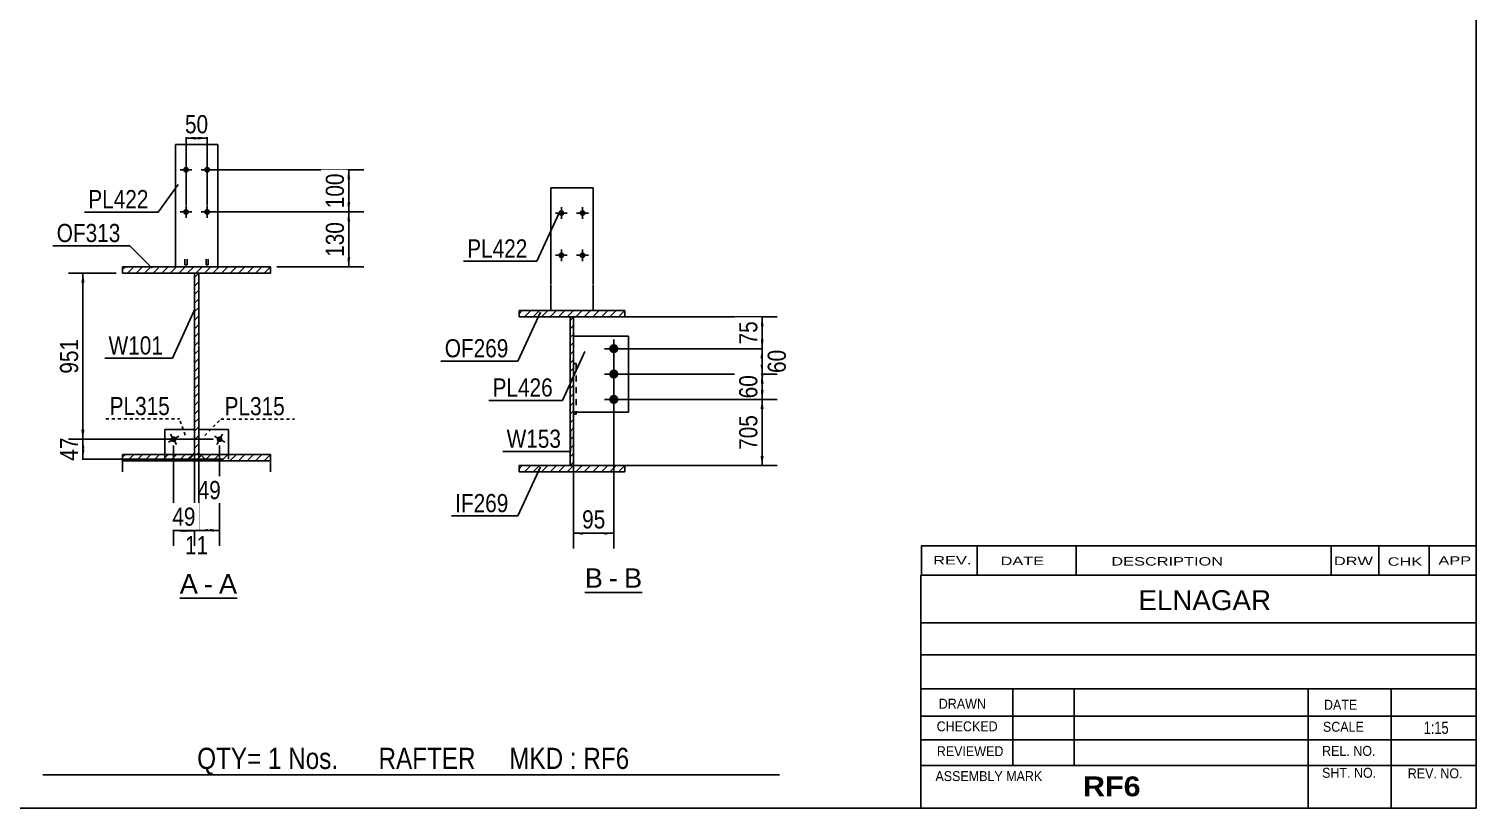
# Model space of a CAD drawing. Header units: millimetres. Extents: x -351 to 51, y -181 to 96.
# Drawn here: x -176.9 to 51.4, y -180.9 to -58 of the extents above; entities that cross this region are included whole.
import ezdxf

# ---------------------------------------------------------------- set-up
doc = ezdxf.new("R2010")
doc.units = ezdxf.units.MM
doc.linetypes.add('DXK_LINE_DOT1', pattern=[1.8814, 0.9407, -0.9407])
doc.linetypes.add('DXK_LINE_DOT4', pattern=[0.9408, 0.4704, -0.4704])
doc.styles.add('Arial', font='ARIAL.TTF', dxfattribs={"height": 0.2})
doc.styles.add('Arial Bold', font='ARIALBD.TTF', dxfattribs={"height": 0.2})
doc.styles.add('Arial Narrow', font='ARIALN.TTF', dxfattribs={"height": 0.2})

# ---------------------------------------------------------------- blocks, each defined once
blk = doc.blocks.new('Unknown-623466838-1210')
at = {"color": 5, "linetype": 'Continuous'}
for p, q in [((51.41, -180.93), (51.41, 96.07)), ((-348.59, -180.93), (51.41, -180.93))]:
    blk.add_line(p, q, dxfattribs=at)
blk = doc.blocks.new('Unknown-623466838-12 - 1228')
at = {"color": 7, "linetype": 'Continuous'}
blk.add_line((-153.09, -147.84), (-144.06, -147.84), dxfattribs=at)
at = {"color": 0, "linetype": 'Continuous'}
blk.add_wipeout([(-150.25, -147.09), (-150.25, -143.89), (-153.09, -143.89), (-153.09, -147.09)], dxfattribs=at)
blk.add_wipeout([(-147.87, -147.09), (-147.87, -143.89), (-149.29, -143.89), (-149.29, -147.09)], dxfattribs=at)
at = {"color": 96, "linetype": 'Continuous', "style": 'Arial'}
for s, p in [('A', (-153.09, -147.09)), ('-', (-149.29, -147.09))]:
    blk.add_text(s, height=3.06, dxfattribs=at).set_placement(p)
at = {"color": 0, "linetype": 'Continuous'}
blk.add_wipeout([(-144.06, -147.09), (-144.06, -143.89), (-146.91, -143.89), (-146.91, -147.09)], dxfattribs=at)
at = {"color": 96, "linetype": 'Continuous', "style": 'Arial'}
blk.add_text('A', height=3.06, dxfattribs=at).set_placement((-146.91, -147.09))
blk = doc.blocks.new('Unknown-623466838-13 - 23805')
at = {"color": 7, "linetype": 'Continuous'}
blk.add_line((-89.2, -146.92), (-80.17, -146.92), dxfattribs=at)
at = {"color": 0, "linetype": 'Continuous'}
blk.add_wipeout([(-86.36, -146.17), (-86.36, -142.97), (-89.2, -142.97), (-89.2, -146.17)], dxfattribs=at)
at = {"color": 96, "linetype": 'Continuous', "style": 'Arial'}
blk.add_text('B', height=3.06, dxfattribs=at).set_placement((-89.2, -146.17))
at = {"color": 0, "linetype": 'Continuous'}
blk.add_wipeout([(-83.97, -146.17), (-83.97, -142.97), (-85.4, -142.97), (-85.4, -146.17)], dxfattribs=at)
at = {"color": 96, "linetype": 'Continuous', "style": 'Arial'}
blk.add_text('-', height=3.06, dxfattribs=at).set_placement((-85.4, -146.17))
at = {"color": 0, "linetype": 'Continuous'}
blk.add_wipeout([(-80.17, -146.17), (-80.17, -142.97), (-83.01, -142.97), (-83.01, -146.17)], dxfattribs=at)
at = {"color": 96, "linetype": 'Continuous', "style": 'Arial'}
blk.add_text('B', height=3.06, dxfattribs=at).set_placement((-83.01, -146.17))
blk = doc.blocks.new('Part-623466838-16500 - 1228')
at = {"color": 2, "linetype": 'Continuous'}
for p, q in [((-150.8, -121.21), (-155.47, -121.21)), ((-155.47, -121.21), (-155.47, -125.13)), ((-150.8, -124.88), (-150.8, -121.21)), ((-150.8, -124.88), (-151.06, -125.13))]:
    blk.add_line(p, q, dxfattribs=at)
at = {"color": 7, "linetype": 'DXK_LINE_DOT1'}
for p, q in [((-150.8, -121.21), (-155.47, -121.21)), ((-155.47, -125.13), (-155.47, -125.88)), ((-151.06, -125.13), (-151.8, -125.88)), ((-155.47, -125.88), (-151.8, -125.88))]:
    blk.add_line(p, q, dxfattribs=at)
blk = doc.blocks.new('Part-623466838-1319 - 1228')
at = {"linetype": 'Continuous'}
h = blk.add_hatch(dxfattribs=at)
h.set_pattern_fill('', scale=0.3, style=0, pattern_type=0)
h.set_pattern_definition([(45, (-138.7805, -125.1318), (-0.67352, 0.67352), [])])
h.paths.add_polyline_path([(-138.78, -126.14), (-138.78, -125.13), (-162.11, -125.13), (-162.11, -126.14)])
at = {"color": 7, "linetype": 'DXK_LINE_DOT1'}
for p, q in [((-162.11, -125.13), (-162.11, -126.14)), ((-138.78, -125.13), (-138.78, -126.14))]:
    blk.add_line(p, q, dxfattribs=at)
at = {"color": 2, "linetype": 'Continuous'}
for p, q in [((-162.11, -126.14), (-162.11, -125.13)), ((-162.11, -125.13), (-138.78, -125.13)), ((-138.78, -125.13), (-138.78, -126.14)), ((-162.11, -126.14), (-162.11, -127.9)), ((-138.78, -126.14), (-162.11, -126.14)), ((-138.78, -126.14), (-138.78, -127.9))]:
    blk.add_line(p, q, dxfattribs=at)
blk = doc.blocks.new('Part-623466838-16496 - 1228')
at = {"color": 2, "linetype": 'Continuous'}
for p, q in [((-153.78, -76.23), (-153.78, -95.56)), ((-153.78, -76.23), (-147.11, -76.23)), ((-147.11, -76.23), (-147.11, -95.56))]:
    blk.add_line(p, q, dxfattribs=at)
at = {"color": 7, "linetype": 'DXK_LINE_DOT1'}
for p, q in [((-147.11, -76.23), (-153.78, -76.23)), ((-153.78, -95.56), (-147.11, -95.56))]:
    blk.add_line(p, q, dxfattribs=at)
blk = doc.blocks.new('Part-623466838-1315 - 1228')
at = {"linetype": 'Continuous'}
h = blk.add_hatch(dxfattribs=at)
h.set_pattern_fill('', scale=0.3, style=0, pattern_type=0)
h.set_pattern_definition([(45, (-138.7805, -95.5587), (-0.67352, 0.67352), [])])
h.paths.add_polyline_path([(-138.78, -96.56), (-138.78, -95.56), (-162.11, -95.56), (-162.11, -96.56)])
at = {"color": 2, "linetype": 'Continuous'}
for p, q in [((-162.11, -96.56), (-162.11, -95.56)), ((-162.11, -95.56), (-138.78, -95.56)), ((-138.78, -95.56), (-138.78, -96.56)), ((-138.78, -96.56), (-162.11, -96.56))]:
    blk.add_line(p, q, dxfattribs=at)
blk = doc.blocks.new('Part-623466838-12641 - 1228')
at = {"color": 7, "linetype": 'DXK_LINE_DOT1'}
for p, q in [((-152.28, -95.22), (-152.28, -94.35)), ((-152.28, -95.22), (-151.95, -95.22)), ((-152.28, -95.22), (-152.28, -95.22)), ((-151.95, -94.35), (-151.95, -95.22))]:
    blk.add_line(p, q, dxfattribs=at)
blk = doc.blocks.new('Part-623466838-1317 - 1228')
at = {"linetype": 'Continuous'}
h = blk.add_hatch(dxfattribs=at)
h.set_pattern_fill('', scale=0.3, style=0, pattern_type=0)
h.set_pattern_definition([(45, (-150.1139, -96.5587), (-0.67352, 0.67352), [])])
h.paths.add_polyline_path([(-150.11, -125.13), (-150.11, -96.56), (-150.78, -96.56), (-150.78, -125.13)])
at = {"color": 2, "linetype": 'Continuous'}
for p, q in [((-150.78, -107.89), (-150.78, -96.56)), ((-150.78, -96.56), (-150.11, -96.56)), ((-150.11, -96.56), (-150.11, -107.89)), ((-150.78, -125.13), (-150.78, -107.99)), ((-150.11, -107.99), (-150.11, -125.13)), ((-150.11, -125.13), (-150.78, -125.13))]:
    blk.add_line(p, q, dxfattribs=at)
at = {"color": 7, "linetype": 'DXK_LINE_DOT1'}
for p, q in [((-150.78, -126.89), (-150.78, -125.13)), ((-150.11, -126.89), (-150.11, -125.13))]:
    blk.add_line(p, q, dxfattribs=at)
blk = doc.blocks.new('Part-623466838-16497 - 1228')
at = {"color": 2, "linetype": 'Continuous'}
for p, q in [((-145.43, -121.21), (-150.09, -121.21)), ((-150.09, -121.21), (-150.09, -124.88)), ((-145.43, -121.21), (-145.43, -125.13)), ((-150.09, -124.88), (-149.84, -125.13))]:
    blk.add_line(p, q, dxfattribs=at)
at = {"color": 7, "linetype": 'DXK_LINE_DOT1'}
for p, q in [((-145.43, -121.21), (-150.09, -121.21)), ((-149.84, -125.13), (-149.09, -125.88)), ((-145.43, -125.13), (-145.43, -125.88)), ((-149.09, -125.88), (-145.43, -125.88))]:
    blk.add_line(p, q, dxfattribs=at)
blk = doc.blocks.new('Bolt-623466838-16503 - 1228')
at = {"linetype": 'Continuous'}
for points in [[(-151.65, -80.23, -1), (-152.58, -80.23, -1)], [(-148.31, -80.23, -1), (-149.25, -80.23, -1)], [(-151.65, -86.89, -1), (-152.58, -86.89, -1)], [(-148.31, -86.89, -1), (-149.25, -86.89, -1)]]:
    blk.add_hatch(color=3, dxfattribs=at).paths.add_polyline_path(points)
at = {"color": 3, "linetype": 'Continuous'}
for p, q in [((-152.11, -79.29), (-152.11, -81.16)), ((-148.78, -79.29), (-148.78, -81.16)), ((-153.05, -80.23), (-151.18, -80.23)), ((-149.71, -80.23), (-147.85, -80.23)), ((-152.11, -85.96), (-152.11, -87.83)), ((-148.78, -85.96), (-148.78, -87.83)), ((-153.05, -86.89), (-151.18, -86.89)), ((-149.71, -86.89), (-147.85, -86.89))]:
    blk.add_line(p, q, dxfattribs=at)
blk = doc.blocks.new('Bolt-623466838-16504 - 1228')
at = {"linetype": 'Continuous'}
blk.add_hatch(color=3, dxfattribs=at).paths.add_polyline_path([(-146.41, -122.97, -1), (-147.22, -122.51, -1)])
at = {"color": 3, "linetype": 'Continuous'}
for p, q in [((-147.63, -122.28), (-146, -123.2)), ((-146.35, -121.93), (-147.27, -123.56))]:
    blk.add_line(p, q, dxfattribs=at)
blk = doc.blocks.new('Bolt-623466838-16507 - 1228')
at = {"linetype": 'Continuous'}
blk.add_hatch(color=3, dxfattribs=at).paths.add_polyline_path([(-153.67, -122.51, -1), (-154.49, -122.97, -1)])
at = {"color": 3, "linetype": 'Continuous'}
for p, q in [((-154.89, -123.2), (-153.27, -122.28)), ((-154.54, -121.93), (-153.62, -123.56))]:
    blk.add_line(p, q, dxfattribs=at)
blk = doc.blocks.new('Part-623466838-21281 - 1228')
at = {"color": 7, "linetype": 'DXK_LINE_DOT1'}
for p, q in [((-148.95, -95.22), (-148.95, -94.35)), ((-148.95, -95.22), (-148.61, -95.22)), ((-148.95, -95.22), (-148.95, -95.22)), ((-148.61, -94.35), (-148.61, -95.22))]:
    blk.add_line(p, q, dxfattribs=at)
blk = doc.blocks.new('Part-623466838-23856 - 23805')
at = {"linetype": 'Continuous'}
h = blk.add_hatch(dxfattribs=at)
h.set_pattern_fill('', scale=0.3, style=0, pattern_type=0)
h.set_pattern_definition([(45, (-82.8947, -126.8919), (-0.67352, 0.67352), [])])
h.paths.add_polyline_path([(-82.89, -127.89), (-82.89, -126.89), (-99.56, -126.89), (-99.56, -127.89)])
at = {"color": 2, "linetype": 'Continuous'}
for p, q in [((-99.56, -127.89), (-99.56, -126.89)), ((-99.56, -126.89), (-82.89, -126.89)), ((-82.89, -126.89), (-82.89, -127.89)), ((-82.89, -127.89), (-99.56, -127.89))]:
    blk.add_line(p, q, dxfattribs=at)
blk = doc.blocks.new('Part-623466838-23808 - 23805')
at = {"linetype": 'Continuous'}
h = blk.add_hatch(dxfattribs=at)
h.set_pattern_fill('', scale=0.3, style=0, pattern_type=0)
h.set_pattern_definition([(45, (-82.8947, -102.46), (-0.67352, 0.67352), [])])
h.paths.add_polyline_path([(-82.89, -103.46), (-82.89, -102.46), (-99.56, -102.46), (-99.56, -103.46)])
at = {"color": 2, "linetype": 'Continuous'}
for p, q in [((-99.56, -103.46), (-99.56, -102.46)), ((-99.56, -102.46), (-82.89, -102.46)), ((-82.89, -102.46), (-82.89, -103.46)), ((-82.89, -103.46), (-99.56, -103.46))]:
    blk.add_line(p, q, dxfattribs=at)
blk = doc.blocks.new('Part-623466838-23812 - 23805')
at = {"linetype": 'Continuous'}
h = blk.add_hatch(dxfattribs=at)
h.set_pattern_fill('', scale=0.3, style=0, pattern_type=0)
h.set_pattern_definition([(45, (-90.9613, -103.46), (-0.67352, 0.67352), [])])
h.paths.add_polyline_path([(-90.96, -126.89), (-90.96, -103.46), (-91.49, -103.46), (-91.49, -126.89)])
at = {"color": 2, "linetype": 'Continuous'}
for p, q in [((-91.49, -122.79), (-91.49, -103.46)), ((-91.49, -103.46), (-90.96, -103.46)), ((-90.96, -103.46), (-90.96, -122.79)), ((-91.49, -126.89), (-91.49, -122.89)), ((-90.96, -122.89), (-90.96, -126.89)), ((-90.96, -126.89), (-91.49, -126.89))]:
    blk.add_line(p, q, dxfattribs=at)
blk = doc.blocks.new('Part-623466838-23881 - 23805')
at = {"color": 2, "linetype": 'Continuous'}
for p, q in [((-82.29, -106.46), (-90.96, -106.46)), ((-82.29, -118.46), (-82.29, -106.46)), ((-90.96, -118.46), (-82.29, -118.46))]:
    blk.add_line(p, q, dxfattribs=at)
at = {"color": 7, "linetype": 'DXK_LINE_DOT1'}
blk.add_line((-90.96, -106.46), (-90.96, -110.79), dxfattribs=at)
blk = doc.blocks.new('Part-623466838-23849 - 23805')
at = {"color": 7, "linetype": 'DXK_LINE_DOT1'}
for p, q in [((-90.56, -110.79), (-90.96, -110.79)), ((-90.96, -110.79), (-90.96, -118.79)), ((-90.56, -110.79), (-90.56, -118.46))]:
    blk.add_line(p, q, dxfattribs=at)
at = {"color": 2, "linetype": 'Continuous'}
for p in [(-90.56, -118.46), (-90.96, -118.79)]:
    blk.add_line(p, (-90.56, -118.79), dxfattribs=at)
blk = doc.blocks.new('Bolt-623466838-23934 - 23805')
at = {"linetype": 'Continuous'}
for points in [[(-92.43, -87.06, -1), (-93.36, -87.06, -1)], [(-89.09, -87.06, -1), (-90.03, -87.06, -1)], [(-92.43, -93.73, -1), (-93.36, -93.73, -1)], [(-89.09, -93.73, -1), (-90.03, -93.73, -1)]]:
    blk.add_hatch(color=3, dxfattribs=at).paths.add_polyline_path(points)
at = {"color": 3, "linetype": 'Continuous'}
for p, q in [((-92.89, -86.13), (-92.89, -87.99)), ((-89.56, -86.13), (-89.56, -87.99)), ((-93.83, -87.06), (-91.96, -87.06)), ((-90.49, -87.06), (-88.63, -87.06)), ((-92.89, -92.79), (-92.89, -94.66)), ((-89.56, -92.79), (-89.56, -94.66)), ((-93.83, -93.73), (-91.96, -93.73)), ((-90.49, -93.73), (-88.63, -93.73))]:
    blk.add_line(p, q, dxfattribs=at)
blk = doc.blocks.new('Part-623466838-23854 - 23805')
at = {"color": 2, "linetype": 'Continuous'}
for p, q in [((-94.56, -83.06), (-94.56, -98.36)), ((-94.56, -83.06), (-87.89, -83.06)), ((-87.89, -83.06), (-87.89, -98.36)), ((-94.56, -98.46), (-94.56, -102.46)), ((-87.89, -98.46), (-87.89, -102.46))]:
    blk.add_line(p, q, dxfattribs=at)
at = {"color": 7, "linetype": 'DXK_LINE_DOT1'}
for p, q in [((-87.89, -83.06), (-94.56, -83.06)), ((-94.56, -102.46), (-87.89, -102.46))]:
    blk.add_line(p, q, dxfattribs=at)
blk = doc.blocks.new('Bolt-623466838-23938 - 23805')
at = {"linetype": 'Continuous'}
for points in [[(-84.62, -109.19, -1), (-84.62, -107.73, -1)], [(-84.62, -113.19, -1), (-84.62, -111.73, -1)], [(-84.62, -117.19, -1), (-84.62, -115.73, -1)]]:
    blk.add_hatch(color=3, dxfattribs=at).paths.add_polyline_path(points)
at = {"color": 3, "linetype": 'Continuous'}
for p, q in [((-84.62, -106.99), (-84.62, -109.93)), ((-83.16, -108.46), (-86.09, -108.46)), ((-84.62, -110.99), (-84.62, -113.93)), ((-83.16, -112.46), (-86.09, -112.46)), ((-84.62, -114.99), (-84.62, -117.93)), ((-83.16, -116.46), (-86.09, -116.46))]:
    blk.add_line(p, q, dxfattribs=at)
blk = doc.blocks.new('StraightDimension-623466838-17805 - 1228')
at = {"linetype": 'Continuous'}
for points in [[(-168.63, -124.25), (-168.38, -122.75), (-168.13, -124.25)], [(-168.13, -124.38), (-168.38, -125.88), (-168.63, -124.38)]]:
    blk.add_hatch(color=7, dxfattribs=at).paths.add_polyline_path(points)
at = {"color": 7, "linetype": 'Continuous'}
for p, q in [((-147.81, -122.75), (-170.63, -122.75)), ((-168.38, -125.88), (-168.38, -122.75)), ((-146.43, -125.88), (-170.63, -125.88))]:
    blk.add_line(p, q, dxfattribs=at)
at = {"color": 0}
blk.add_wipeout([(-168.53, -121.88), (-172.73, -121.88), (-172.73, -126.74), (-168.53, -126.74)], dxfattribs=at)
at = {"color": 3, "style": 'Arial Narrow'}
blk.add_text('47', height=2.863, rotation=90.0002, dxfattribs=at).set_placement((-169.13, -126.14))
blk = doc.blocks.new('StraightDimension-623466838-17800 - 1228')
at = {"linetype": 'Continuous'}
for points in [[(-148.59, -137.39), (-150.09, -137.14), (-148.59, -136.89)], [(-148.31, -136.89), (-146.81, -137.14), (-148.31, -137.39)]]:
    blk.add_hatch(color=7, dxfattribs=at).paths.add_polyline_path(points)
at = {"color": 7, "linetype": 'Continuous'}
for p, q in [((-150.09, -123.75), (-150.09, -139.54)), ((-146.81, -123.75), (-146.81, -139.54)), ((-150.09, -137.14), (-146.81, -137.14))]:
    blk.add_line(p, q, dxfattribs=at)
at = {"color": 0}
blk.add_wipeout([(-146.03, -132.79), (-146.03, -128.59), (-150.88, -128.59), (-150.88, -132.79)], dxfattribs=at)
at = {"color": 3, "style": 'Arial Narrow'}
blk.add_text('49', height=2.863, dxfattribs=at).set_placement((-150.28, -132.19))
blk = doc.blocks.new('StraightDimension-623466838-17787 - 1228')
at = {"linetype": 'Continuous'}
for points in [[(-150.61, -75.48), (-152.11, -75.23), (-150.61, -74.98)], [(-150.28, -74.98), (-148.78, -75.23), (-150.28, -75.48)]]:
    blk.add_hatch(color=7, dxfattribs=at).paths.add_polyline_path(points)
at = {"color": 7, "linetype": 'Continuous'}
for p, q in [((-152.11, -85.89), (-152.11, -72.98)), ((-148.78, -85.89), (-148.78, -72.98)), ((-152.11, -75.23), (-148.78, -75.23))]:
    blk.add_line(p, q, dxfattribs=at)
at = {"color": 0}
blk.add_wipeout([(-148.02, -75.08), (-148.02, -70.88), (-152.88, -70.88), (-152.88, -75.08)], dxfattribs=at)
at = {"color": 3, "style": 'Arial Narrow'}
blk.add_text('50', height=2.863, dxfattribs=at).set_placement((-152.28, -74.48))
blk = doc.blocks.new('StraightDimension-623466838-18375 - 1228')
at = {"linetype": 'Continuous'}
for points in [[(-126.7, -81.73), (-126.45, -80.23), (-126.2, -81.73)], [(-126.2, -85.39), (-126.45, -86.89), (-126.7, -85.39)]]:
    blk.add_hatch(color=7, dxfattribs=at).paths.add_polyline_path(points)
at = {"color": 7, "linetype": 'Continuous'}
for p, q in [((-147.78, -80.23), (-124.05, -80.23)), ((-126.45, -86.89), (-126.45, -80.23)), ((-147.78, -86.89), (-124.05, -86.89))]:
    blk.add_line(p, q, dxfattribs=at)
at = {"color": 0}
blk.add_wipeout([(-126.6, -80.22), (-130.8, -80.22), (-130.8, -86.9), (-126.6, -86.9)], dxfattribs=at)
at = {"color": 3, "style": 'Arial Narrow'}
blk.add_text('100', height=2.863, rotation=90.0002, dxfattribs=at).set_placement((-127.2, -86.3))
blk = doc.blocks.new('StraightDimension-623466838-17801 - 1228')
at = {"linetype": 'Continuous'}
for points in [[(-152.3, -136.89), (-150.8, -137.14), (-152.3, -137.39)], [(-148.59, -137.39), (-150.09, -137.14), (-148.59, -136.89)]]:
    blk.add_hatch(color=7, dxfattribs=at).paths.add_polyline_path(points)
at = {"color": 7, "linetype": 'Continuous'}
for p, q in [((-150.8, -124.55), (-150.8, -139.39)), ((-150.09, -123.75), (-150.09, -139.39)), ((-150.8, -137.14), (-150.09, -137.14))]:
    blk.add_line(p, q, dxfattribs=at)
at = {"color": 0}
blk.add_wipeout([(-148.02, -141.49), (-148.02, -137.29), (-152.88, -137.29), (-152.88, -141.49)], dxfattribs=at)
at = {"color": 3, "style": 'Arial Narrow'}
blk.add_text('11', height=2.863, dxfattribs=at).set_placement((-152.28, -140.89))
blk = doc.blocks.new('StraightDimension-623466838-17802 - 1228')
at = {"linetype": 'Continuous'}
for points in [[(-152.58, -137.39), (-154.08, -137.14), (-152.58, -136.89)], [(-152.3, -136.89), (-150.8, -137.14), (-152.3, -137.39)]]:
    blk.add_hatch(color=7, dxfattribs=at).paths.add_polyline_path(points)
at = {"color": 7, "linetype": 'Continuous'}
for p, q in [((-154.08, -123.75), (-154.08, -139.54)), ((-150.8, -124.55), (-150.8, -139.54)), ((-154.08, -137.14), (-150.8, -137.14))]:
    blk.add_line(p, q, dxfattribs=at)
at = {"color": 0}
blk.add_wipeout([(-150.01, -136.99), (-150.01, -132.79), (-154.87, -132.79), (-154.87, -136.99)], dxfattribs=at)
at = {"color": 3, "style": 'Arial Narrow'}
blk.add_text('49', height=2.863, dxfattribs=at).set_placement((-154.27, -136.39))
blk = doc.blocks.new('StraightDimension-623466838-17804 - 1228')
at = {"linetype": 'Continuous'}
for points in [[(-168.63, -98.06), (-168.38, -96.56), (-168.13, -98.06)], [(-168.13, -121.25), (-168.38, -122.75), (-168.63, -121.25)]]:
    blk.add_hatch(color=7, dxfattribs=at).paths.add_polyline_path(points)
at = {"color": 7, "linetype": 'Continuous'}
for p, q in [((-163.11, -96.56), (-170.63, -96.56)), ((-168.38, -122.75), (-168.38, -96.56)), ((-147.81, -122.75), (-170.63, -122.75))]:
    blk.add_line(p, q, dxfattribs=at)
at = {"color": 0}
blk.add_wipeout([(-168.53, -106.31), (-172.73, -106.31), (-172.73, -113), (-168.53, -113)], dxfattribs=at)
at = {"color": 3, "style": 'Arial Narrow'}
blk.add_text('951', height=2.863, rotation=90.0002, dxfattribs=at).set_placement((-169.13, -112.4))
blk = doc.blocks.new('StraightDimension-623466838-18376 - 1228')
at = {"linetype": 'Continuous'}
for points in [[(-126.7, -88.39), (-126.45, -86.89), (-126.2, -88.39)], [(-126.2, -94.06), (-126.45, -95.56), (-126.7, -94.06)]]:
    blk.add_hatch(color=7, dxfattribs=at).paths.add_polyline_path(points)
at = {"color": 7, "linetype": 'Continuous'}
for p, q in [((-147.78, -86.89), (-124.05, -86.89)), ((-126.45, -95.56), (-126.45, -86.89)), ((-137.78, -95.56), (-124.05, -95.56))]:
    blk.add_line(p, q, dxfattribs=at)
at = {"color": 0}
blk.add_wipeout([(-126.6, -87.88), (-130.8, -87.88), (-130.8, -94.57), (-126.6, -94.57)], dxfattribs=at)
at = {"color": 3, "style": 'Arial Narrow'}
blk.add_text('130', height=2.863, rotation=90.0002, dxfattribs=at).set_placement((-127.2, -93.97))
blk = doc.blocks.new('StraightDimension-623466838-24026 - 23805')
at = {"linetype": 'Continuous'}
for points in [[(-89.46, -137.82), (-90.96, -137.57), (-89.46, -137.32)], [(-86.12, -137.32), (-84.62, -137.57), (-86.12, -137.82)]]:
    blk.add_hatch(color=7, dxfattribs=at).paths.add_polyline_path(points)
at = {"color": 7, "linetype": 'Continuous'}
for p, q in [((-90.96, -104.46), (-90.96, -139.97)), ((-84.62, -109.46), (-84.62, -139.97)), ((-90.96, -137.57), (-84.62, -137.57))]:
    blk.add_line(p, q, dxfattribs=at)
at = {"color": 0}
blk.add_wipeout([(-85.36, -137.42), (-85.36, -133.22), (-90.22, -133.22), (-90.22, -137.42)], dxfattribs=at)
at = {"color": 3, "style": 'Arial Narrow'}
blk.add_text('95', height=2.863, dxfattribs=at).set_placement((-89.62, -136.82))
blk = doc.blocks.new('StraightDimension-623466838-24054 - 23805')
at = {"linetype": 'Continuous'}
for points in [[(-61.48, -104.96), (-61.23, -103.46), (-60.98, -104.96)], [(-60.98, -106.96), (-61.23, -108.46), (-61.48, -106.96)]]:
    blk.add_hatch(color=7, dxfattribs=at).paths.add_polyline_path(points)
at = {"color": 7, "linetype": 'Continuous'}
for p, q in [((-89.96, -103.46), (-58.83, -103.46)), ((-61.23, -108.46), (-61.23, -103.46)), ((-83.62, -108.46), (-58.83, -108.46))]:
    blk.add_line(p, q, dxfattribs=at)
at = {"color": 0}
blk.add_wipeout([(-61.38, -103.53), (-65.58, -103.53), (-65.58, -108.39), (-61.38, -108.39)], dxfattribs=at)
at = {"color": 3, "style": 'Arial Narrow'}
blk.add_text('75', height=2.863, rotation=90.0002, dxfattribs=at).set_placement((-61.98, -107.79))
blk = doc.blocks.new('StraightDimension-623466838-24055 - 23805')
at = {"linetype": 'Continuous'}
for points in [[(-61.48, -109.96), (-61.23, -108.46), (-60.98, -109.96)], [(-60.98, -110.96), (-61.23, -112.46), (-61.48, -110.96)]]:
    blk.add_hatch(color=7, dxfattribs=at).paths.add_polyline_path(points)
at = {"color": 7, "linetype": 'Continuous'}
for p, q in [((-83.62, -108.46), (-58.98, -108.46)), ((-61.23, -112.46), (-61.23, -108.46)), ((-83.62, -112.46), (-58.98, -112.46))]:
    blk.add_line(p, q, dxfattribs=at)
at = {"color": 0}
blk.add_wipeout([(-56.88, -108.03), (-61.08, -108.03), (-61.08, -112.89), (-56.88, -112.89)], dxfattribs=at)
at = {"color": 3, "style": 'Arial Narrow'}
blk.add_text('60', height=2.863, rotation=90.0002, dxfattribs=at).set_placement((-57.48, -112.29))
blk = doc.blocks.new('StraightDimension-623466838-24056 - 23805')
at = {"linetype": 'Continuous'}
for points in [[(-61.48, -113.96), (-61.23, -112.46), (-60.98, -113.96)], [(-60.98, -114.96), (-61.23, -116.46), (-61.48, -114.96)]]:
    blk.add_hatch(color=7, dxfattribs=at).paths.add_polyline_path(points)
at = {"color": 7, "linetype": 'Continuous'}
for p, q in [((-83.62, -112.46), (-58.83, -112.46)), ((-61.23, -116.46), (-61.23, -112.46)), ((-83.62, -116.46), (-58.83, -116.46))]:
    blk.add_line(p, q, dxfattribs=at)
at = {"color": 0}
blk.add_wipeout([(-61.38, -112.03), (-65.58, -112.03), (-65.58, -116.89), (-61.38, -116.89)], dxfattribs=at)
at = {"color": 3, "style": 'Arial Narrow'}
blk.add_text('60', height=2.863, rotation=90.0002, dxfattribs=at).set_placement((-61.98, -116.29))
blk = doc.blocks.new('StraightDimension-623466838-24057 - 23805')
at = {"linetype": 'Continuous'}
for points in [[(-61.48, -117.96), (-61.23, -116.46), (-60.98, -117.96)], [(-60.98, -125.39), (-61.23, -126.89), (-61.48, -125.39)]]:
    blk.add_hatch(color=7, dxfattribs=at).paths.add_polyline_path(points)
at = {"color": 7, "linetype": 'Continuous'}
for p, q in [((-83.62, -116.46), (-58.83, -116.46)), ((-61.23, -126.89), (-61.23, -116.46)), ((-89.96, -126.89), (-58.83, -126.89))]:
    blk.add_line(p, q, dxfattribs=at)
at = {"color": 0}
blk.add_wipeout([(-61.38, -118.33), (-65.58, -118.33), (-65.58, -125.02), (-61.38, -125.02)], dxfattribs=at)
at = {"color": 3, "style": 'Arial Narrow'}
blk.add_text('705', height=2.863, rotation=90.0002, dxfattribs=at).set_placement((-61.98, -124.42))
blk = doc.blocks.new('CBS_CALLOFF-623466838-25854')
at = {"color": 7, "linetype": 'Continuous'}
blk.add_line((-174.71, -175.66), (-58.48, -175.68), dxfattribs=at)
at = {"color": 3, "linetype": 'Continuous', "style": 'Arial Narrow'}
blk.add_text('QTY= 1 Nos.      RAFTER     MKD : RF6', height=3.3405, dxfattribs=at).set_placement((-150.35, -174.76))
blk = doc.blocks.new('CBS_REVISION-623466838-25856')
at = {"color": 7, "linetype": 'Continuous'}
for p, q in [((-36.09, -139.54), (-36.09, -144.17)), ((-36.09, -139.55), (51.4, -139.55)), ((-27.3, -139.54), (-27.3, -144.17)), ((-11.7, -139.54), (-11.7, -144.11)), ((28.55, -139.54), (28.55, -144.17)), ((36.09, -139.54), (36.09, -144.17)), ((44.04, -139.55), (44.04, -144.17)), ((-36.09, -144.17), (51.4, -144.17))]:
    blk.add_line(p, q, dxfattribs=at)
at = {"color": 7, "style": 'Arial Narrow', "width": 1.7}
for s, height, p in [('REV.', 1.326, (-34.23, -142.5)), ('DATE', 1.326, (-23.61, -142.61)), ('DESCRIPTION', 1.3257, (-6.13, -142.67)), ('DRW', 1.326, (28.98, -142.61)), ('CHK', 1.326, (37.47, -142.7)), ('APP', 1.326, (45.47, -142.54))]:
    blk.add_text(s, height=height, dxfattribs=at).set_placement(p)
blk = doc.blocks.new('CBS_NAME_BLOG-623466838-25855')
at = {"color": 7, "linetype": 'Continuous'}
for p, q in [((-36.18, -144.17), (51.34, -144.17)), ((-36.18, -180.88), (-36.18, -144.18)), ((-36.18, -151.71), (51.34, -151.71)), ((-36.11, -156.77), (51.41, -156.77)), ((-36.18, -162.14), (51.34, -162.14)), ((-21.65, -174.24), (-21.65, -162.14)), ((-11.97, -174.22), (-11.97, -162.15)), ((24.95, -180.88), (24.95, -162.15)), ((38, -180.88), (38, -162.14)), ((-36.17, -166.44), (51.41, -166.42)), ((-36.18, -170.18), (51.34, -170.18)), ((-36.18, -174.23), (51.34, -174.23)), ((-36.18, -180.93), (51.41, -180.93))]:
    blk.add_line(p, q, dxfattribs=at)
at = {"color": 3, "linetype": 'Continuous', "style": 'Arial'}
blk.add_text('ELNAGAR', height=3.133, dxfattribs=at).set_placement((-1.85, -149.7))
at = {"color": 3, "linetype": 'Continuous'}
for s, height, style, width, p in [('DRAWN', 1.566, 'Arial', 0.9, (-33.35, -165.25)), ('DATE', 1.566, 'Arial', 0.9, (27.42, -165.41)), ('CHECKED', 1.566, 'Arial', 0.9, (-33.69, -168.82)), ('SCALE', 1.566, 'Arial', 0.9, (27.26, -168.89)), ('1:15', 1.957, 'Arial Narrow', 0.9, (43.15, -169.24)), ('REVIEWED', 1.566, 'Arial', 0.9, (-33.66, -172.74)), ('REL. NO.', 1.566, 'Arial', 0.9, (27.12, -172.69)), ('ASSEMBLY MARK', 1.5663, 'Arial', 0.9, (-33.88, -176.67)), ('SHT. NO.', 1.566, 'Arial', 0.9, (27.12, -176.15)), ('REV. NO.', 1.566, 'Arial', 0.9, (40.64, -176.24)), ('RF6', 3.131, 'Arial Bold', 1.1, (-10.6, -179.07))]:
    blk.add_text(s, height=height, dxfattribs=dict(at, style=style, width=width)).set_placement(p)
blk = doc.blocks.new('Mark-623466838-17741 - 1228')
at = {"color": 7, "linetype": 'Continuous'}
blk.add_line((-153.37, -82.56), (-156.53, -86.9), dxfattribs=at)
at = {"color": 0}
blk.add_wipeout([(-158.03, -86.3), (-158.03, -83.3), (-167.53, -83.3), (-167.53, -86.3)], dxfattribs=at)
blk.add_wipeout([(-158.03, -86.3), (-158.03, -83.3), (-167.53, -83.3), (-167.53, -86.3)], dxfattribs=at)
at = {"color": 7, "linetype": 'Continuous'}
blk.add_line((-168.13, -86.9), (-156.53, -86.9), dxfattribs=at)
at = {"color": 3, "style": 'Arial Narrow'}
blk.add_text('PL422', height=2.863, dxfattribs=at).set_placement((-167.53, -86.3))
blk = doc.blocks.new('Mark-623466838-17840 - 1228')
at = {"color": 7, "linetype": 'Continuous'}
blk.add_line((-150.71, -102.24), (-154.24, -109.98), dxfattribs=at)
at = {"color": 0}
blk.add_wipeout([(-155.74, -109.38), (-155.74, -106.38), (-164.33, -106.38), (-164.33, -109.38)], dxfattribs=at)
blk.add_wipeout([(-155.74, -109.38), (-155.74, -106.38), (-164.33, -106.38), (-164.33, -109.38)], dxfattribs=at)
at = {"color": 7, "linetype": 'Continuous'}
blk.add_line((-164.93, -109.98), (-154.24, -109.98), dxfattribs=at)
at = {"color": 3, "style": 'Arial Narrow'}
blk.add_text('W101', height=2.863, dxfattribs=at).set_placement((-164.33, -109.38))
blk = doc.blocks.new('Mark-623466838-17843 - 1228')
at = {"color": 0}
blk.add_wipeout([(-136.51, -118.96), (-136.51, -115.96), (-146.02, -115.96), (-146.02, -118.96)], dxfattribs=at)
blk.add_wipeout([(-136.51, -118.96), (-136.51, -115.96), (-146.02, -115.96), (-146.02, -118.96)], dxfattribs=at)
at = {"color": 7, "linetype": 'DXK_LINE_DOT4'}
for p, q in [((-149.14, -122.16), (-146.62, -119.56)), ((-146.62, -119.56), (-135.01, -119.56))]:
    blk.add_line(p, q, dxfattribs=at)
at = {"color": 3, "style": 'Arial Narrow'}
blk.add_text('PL315', height=2.863, dxfattribs=at).set_placement((-146.02, -118.96))
blk = doc.blocks.new('Mark-623466838-17846 - 1228')
at = {"color": 7, "linetype": 'DXK_LINE_DOT4'}
blk.add_line((-152.26, -122.09), (-153.15, -119.53), dxfattribs=at)
at = {"color": 0}
blk.add_wipeout([(-154.65, -118.93), (-154.65, -115.93), (-164.16, -115.93), (-164.16, -118.93)], dxfattribs=at)
blk.add_wipeout([(-154.65, -118.93), (-154.65, -115.93), (-164.16, -115.93), (-164.16, -118.93)], dxfattribs=at)
at = {"color": 7, "linetype": 'DXK_LINE_DOT4'}
blk.add_line((-164.76, -119.53), (-153.15, -119.53), dxfattribs=at)
at = {"color": 3, "style": 'Arial Narrow'}
blk.add_text('PL315', height=2.863, dxfattribs=at).set_placement((-164.16, -118.93))
blk = doc.blocks.new('Mark-623466838-17879 - 1228')
at = {"color": 7, "linetype": 'Continuous'}
blk.add_line((-157.43, -95.78), (-160.96, -92.24), dxfattribs=at)
at = {"color": 0}
blk.add_wipeout([(-162.46, -91.64), (-162.46, -88.64), (-172.51, -88.64), (-172.51, -91.64)], dxfattribs=at)
blk.add_wipeout([(-162.46, -91.64), (-162.46, -88.64), (-172.51, -88.64), (-172.51, -91.64)], dxfattribs=at)
at = {"color": 7, "linetype": 'Continuous'}
blk.add_line((-173.11, -92.24), (-160.96, -92.24), dxfattribs=at)
at = {"color": 3, "style": 'Arial Narrow'}
blk.add_text('OF313', height=2.863, dxfattribs=at).set_placement((-172.51, -91.64))
blk = doc.blocks.new('Mark-623466838-23959 - 23805')
at = {"color": 7, "linetype": 'Continuous'}
blk.add_line((-96.21, -102.68), (-99.74, -110.42), dxfattribs=at)
at = {"color": 0}
blk.add_wipeout([(-101.24, -109.82), (-101.24, -106.82), (-111.29, -106.82), (-111.29, -109.82)], dxfattribs=at)
blk.add_wipeout([(-101.24, -109.82), (-101.24, -106.82), (-111.29, -106.82), (-111.29, -109.82)], dxfattribs=at)
at = {"color": 7, "linetype": 'Continuous'}
blk.add_line((-111.89, -110.42), (-99.74, -110.42), dxfattribs=at)
at = {"color": 3, "style": 'Arial Narrow'}
blk.add_text('OF269', height=2.863, dxfattribs=at).set_placement((-111.29, -109.82))
blk = doc.blocks.new('Mark-623466838-23962 - 23805')
at = {"color": 7, "linetype": 'Continuous'}
blk.add_line((-91.45, -121.49), (-91.45, -124.69), dxfattribs=at)
at = {"color": 0}
blk.add_wipeout([(-92.95, -124.09), (-92.95, -121.09), (-101.53, -121.09), (-101.53, -124.09)], dxfattribs=at)
blk.add_wipeout([(-92.95, -124.09), (-92.95, -121.09), (-101.53, -121.09), (-101.53, -124.09)], dxfattribs=at)
at = {"color": 7, "linetype": 'Continuous'}
blk.add_line((-102.13, -124.69), (-91.45, -124.69), dxfattribs=at)
at = {"color": 3, "style": 'Arial Narrow'}
blk.add_text('W153', height=2.863, dxfattribs=at).set_placement((-101.53, -124.09))
blk = doc.blocks.new('Mark-623466838-23968 - 23805')
at = {"color": 7, "linetype": 'Continuous'}
blk.add_line((-93.21, -86.95), (-96.74, -94.68), dxfattribs=at)
at = {"color": 0}
blk.add_wipeout([(-98.24, -94.08), (-98.24, -91.08), (-107.75, -91.08), (-107.75, -94.08)], dxfattribs=at)
blk.add_wipeout([(-98.24, -94.08), (-98.24, -91.08), (-107.75, -91.08), (-107.75, -94.08)], dxfattribs=at)
at = {"color": 7, "linetype": 'Continuous'}
blk.add_line((-108.35, -94.68), (-96.74, -94.68), dxfattribs=at)
at = {"color": 3, "style": 'Arial Narrow'}
blk.add_text('PL422', height=2.863, dxfattribs=at).set_placement((-107.75, -94.08))
blk = doc.blocks.new('Mark-623466838-23971 - 23805')
at = {"color": 7, "linetype": 'Continuous'}
blk.add_line((-96.21, -127.11), (-99.74, -134.85), dxfattribs=at)
at = {"color": 0}
blk.add_wipeout([(-101.24, -134.25), (-101.24, -131.25), (-109.65, -131.25), (-109.65, -134.25)], dxfattribs=at)
blk.add_wipeout([(-101.24, -134.25), (-101.24, -131.25), (-109.65, -131.25), (-109.65, -134.25)], dxfattribs=at)
at = {"color": 7, "linetype": 'Continuous'}
blk.add_line((-110.25, -134.85), (-99.74, -134.85), dxfattribs=at)
at = {"color": 3, "style": 'Arial Narrow'}
blk.add_text('IF269', height=2.863, dxfattribs=at).set_placement((-109.65, -134.25))
blk = doc.blocks.new('Mark-623466838-23974 - 23805')
at = {"color": 7, "linetype": 'Continuous'}
blk.add_line((-89.21, -108.88), (-92.74, -116.61), dxfattribs=at)
at = {"color": 0}
blk.add_wipeout([(-94.24, -116.01), (-94.24, -113.01), (-103.75, -113.01), (-103.75, -116.01)], dxfattribs=at)
blk.add_wipeout([(-94.24, -116.01), (-94.24, -113.01), (-103.75, -113.01), (-103.75, -116.01)], dxfattribs=at)
at = {"color": 7, "linetype": 'Continuous'}
blk.add_line((-104.35, -116.61), (-92.74, -116.61), dxfattribs=at)
at = {"color": 3, "style": 'Arial Narrow'}
blk.add_text('PL426', height=2.863, dxfattribs=at).set_placement((-103.75, -116.01))

msp = doc.modelspace()

# ---------------------------------------------------------------- block references
for name in ['Unknown-623466838-1210', 'Part-623466838-16496 - 1228', 'Bolt-623466838-16503 - 1228', 'Part-623466838-23854 - 23805', 'Bolt-623466838-23934 - 23805', 'Part-623466838-1315 - 1228', 'Part-623466838-12641 - 1228', 'Part-623466838-21281 - 1228', 'Part-623466838-1317 - 1228', 'Part-623466838-23808 - 23805', 'Part-623466838-23812 - 23805', 'Part-623466838-23881 - 23805', 'Bolt-623466838-23938 - 23805', 'Part-623466838-23849 - 23805', 'Part-623466838-16500 - 1228', 'Bolt-623466838-16507 - 1228', 'Part-623466838-16497 - 1228', 'Bolt-623466838-16504 - 1228', 'Part-623466838-1319 - 1228', 'Part-623466838-23856 - 23805', 'CBS_REVISION-623466838-25856', 'CBS_NAME_BLOG-623466838-25855', 'CBS_CALLOFF-623466838-25854']:
    msp.add_blockref(name, (0, 0))

# ---------------------------------------------------------------- next in the draw order: block references
for name in ['StraightDimension-623466838-17787 - 1228', 'Mark-623466838-23968 - 23805', 'Mark-623466838-23959 - 23805', 'StraightDimension-623466838-24026 - 23805', 'StraightDimension-623466838-17805 - 1228', 'Mark-623466838-23971 - 23805', 'Unknown-623466838-13 - 23805', 'Unknown-623466838-12 - 1228']:
    msp.add_blockref(name, (0, 0))

# ---------------------------------------------------------------- next in the draw order: block references
for name in ['StraightDimension-623466838-18375 - 1228', 'Mark-623466838-17741 - 1228', 'StraightDimension-623466838-24054 - 23805', 'Mark-623466838-23962 - 23805', 'StraightDimension-623466838-17800 - 1228']:
    msp.add_blockref(name, (0, 0))

# ---------------------------------------------------------------- next in the draw order: block references
for name in ['StraightDimension-623466838-24055 - 23805', 'StraightDimension-623466838-17801 - 1228']:
    msp.add_blockref(name, (0, 0))

# ---------------------------------------------------------------- next in the draw order: block references
for name in ['StraightDimension-623466838-24056 - 23805', 'StraightDimension-623466838-17802 - 1228']:
    msp.add_blockref(name, (0, 0))

# ---------------------------------------------------------------- next in the draw order: block references
for name in ['StraightDimension-623466838-17804 - 1228', 'StraightDimension-623466838-24057 - 23805']:
    msp.add_blockref(name, (0, 0))

# ---------------------------------------------------------------- next in the draw order: block references
for name in ['Mark-623466838-17879 - 1228', 'StraightDimension-623466838-18376 - 1228', 'Mark-623466838-17840 - 1228', 'Mark-623466838-23974 - 23805', 'Mark-623466838-17846 - 1228', 'Mark-623466838-17843 - 1228']:
    msp.add_blockref(name, (0, 0))

doc.saveas('drawing.dxf')
